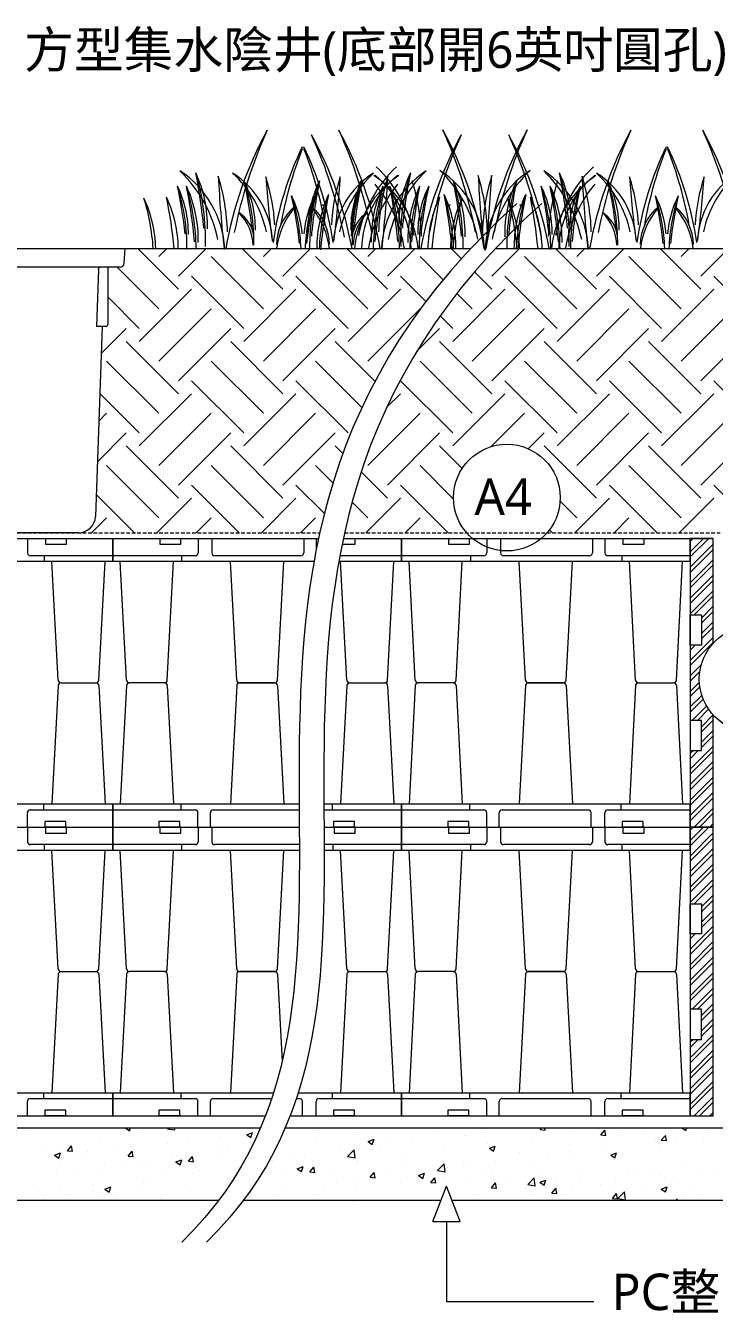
# Model space of a CAD drawing. Header units: millimetres. Extents: x 6388 to 10588, y 8 to 2978.
# Drawn here: x 8989 to 9367, y 514 to 1222 of the extents above; entities that cross this region are included whole.
import ezdxf

# ---------------------------------------------------------------- set-up
doc = ezdxf.new("R2010")
doc.units = ezdxf.units.MM
doc.linetypes.add('JIS_02_2.0', pattern=[3, 2, -1])
doc.styles.add('微軟正黑體-20', font='Microsoft JhengHei.ttf', dxfattribs={"height": 20})

msp = doc.modelspace()

# ---------------------------------------------------------------- linework, layer by layer
at = {"lineweight": 5}
for p, q in [((7208.58, 1099.89), (9233.23, 1099.89)), ((9246.78, 1099.89), (10251.45, 1099.89)), ((8878.73, 941), (9149.81, 941)), ((8990.28, 941), (8990.28, 933.05)), ((9000.15, 941), (9000.15, 937.79)), ((9000.15, 937.79), (9011.67, 937.79)), ((9011.67, 937.79), (9011.67, 941)), ((9037, 928.28), (9037, 941)), ((9037, 941), (9037, 928.28)), ((9037, 941), (9037, 928.28)), ((9062.73, 941), (9062.73, 937.79)), ((9062.73, 937.79), (9074.26, 937.79)), ((9074.26, 937.79), (9074.26, 941)), ((9083.76, 941), (9083.76, 933.05)), ((9091.3, 941), (9091.3, 933.05)), ((9141.71, 941), (9141.71, 933.05)), ((9148.55, 941), (9148.55, 934.86)), ((9162.7, 937.79), (9169.94, 937.79)), ((9163.37, 941), (9195.26, 941)), ((9169.94, 937.79), (9169.94, 941)), ((9195.26, 928.28), (9195.26, 941)), ((9195.26, 941), (9195.26, 928.28)), ((9195.26, 941), (9353.53, 941)), ((9195.26, 941), (9195.26, 928.28)), ((9221, 941), (9221, 937.79)), ((9221, 937.79), (9232.52, 937.79)), ((9232.52, 937.79), (9232.52, 941)), ((9242.03, 941), (9242.03, 933.05)), ((9249.57, 941), (9249.57, 933.05)), ((9299.98, 941), (9299.98, 933.05)), ((9306.82, 941), (9306.82, 933.05)), ((9316.68, 941), (9316.68, 937.79)), ((9316.68, 937.79), (9328.21, 937.79)), ((9328.21, 937.79), (9328.21, 941)), ((9366.16, 941), (9353.53, 941)), ((9353.53, 941), (9353.53, 782.73)), ((9353.53, 928.28), (9353.53, 941)), ((9353.53, 941), (9366.16, 941)), ((9353.53, 928.28), (9353.53, 941)), ((9353.53, 941), (9353.53, 928.28)), ((9366.16, 883.59), (9366.16, 941)), ((9037, 928.28), (8878.73, 928.28)), ((9037, 931.46), (8991.87, 931.46)), ((8999.62, 928.33), (8999.62, 931.45)), ((9007.07, 863.36), (9003.64, 928.28)), ((9029.42, 863.36), (9032.84, 928.28)), ((9082.18, 931.46), (9037, 931.46)), ((9147.31, 928.28), (9037, 928.28)), ((9044.58, 863.36), (9041.15, 928.28)), ((9066.92, 863.36), (9070.35, 928.28)), ((9074.93, 928.28), (9074.93, 931.45)), ((9140.13, 931.46), (9092.88, 931.46)), ((9104.96, 863.36), (9101.53, 928.28)), ((9127.3, 863.36), (9130.73, 928.28)), ((9195.26, 928.28), (9160.87, 928.28)), ((9195.26, 931.46), (9161.46, 931.46)), ((9165.34, 863.36), (9161.91, 928.28)), ((9187.68, 863.36), (9191.11, 928.28)), ((9240.44, 931.46), (9195.26, 931.46)), ((9353.53, 928.28), (9195.26, 928.28)), ((9202.84, 863.36), (9199.41, 928.28)), ((9225.19, 863.36), (9228.62, 928.28)), ((9233.2, 928.28), (9233.2, 931.45)), ((9298.39, 931.46), (9251.15, 931.46)), ((9263.22, 863.36), (9259.79, 928.28)), ((9285.57, 863.36), (9289, 928.28)), ((9353.53, 931.46), (9308.4, 931.46)), ((9316.15, 928.33), (9316.15, 931.45)), ((9323.6, 863.36), (9320.17, 928.28)), ((9345.95, 863.36), (9349.38, 928.28)), ((9353.53, 899.04), (9359.74, 899.04)), ((9353.53, 882.47), (9353.53, 899.04)), ((9359.74, 899.04), (9359.74, 882.47)), ((9359.74, 882.47), (9353.53, 882.47)), ((9007.07, 860.37), (9003.64, 795.45)), ((9008.65, 861.86), (9027.83, 861.86)), ((9008.65, 861.86), (9027.83, 861.86)), ((9029.42, 860.37), (9032.84, 795.45)), ((9044.58, 860.37), (9041.15, 795.45)), ((9065.34, 861.86), (9046.16, 861.86)), ((9065.34, 861.86), (9046.16, 861.86)), ((9066.92, 860.37), (9070.35, 795.45)), ((9104.96, 860.37), (9101.53, 795.45)), ((9106.54, 861.86), (9125.72, 861.86)), ((9125.72, 861.86), (9106.54, 861.86)), ((9127.3, 860.37), (9130.73, 795.45)), ((9165.34, 860.37), (9161.91, 795.45)), ((9166.92, 861.86), (9186.1, 861.86)), ((9166.92, 861.86), (9186.1, 861.86)), ((9187.68, 860.37), (9191.11, 795.45)), ((9202.84, 860.37), (9199.41, 795.45)), ((9223.61, 861.86), (9204.42, 861.86)), ((9223.61, 861.86), (9204.42, 861.86)), ((9225.19, 860.37), (9228.62, 795.45)), ((9263.22, 860.37), (9259.79, 795.45)), ((9264.8, 861.86), (9283.99, 861.86)), ((9283.99, 861.86), (9264.8, 861.86)), ((9285.57, 860.37), (9289, 795.45)), ((9323.6, 860.37), (9320.17, 795.45)), ((9325.18, 861.86), (9344.37, 861.86)), ((9325.18, 861.86), (9344.37, 861.86)), ((9345.95, 860.37), (9349.38, 795.45)), ((9366.16, 782.73), (9366.16, 844.23)), ((9359.74, 841.25), (9353.53, 841.25)), ((9353.53, 841.25), (9353.53, 824.68)), ((9359.74, 824.68), (9359.74, 841.25)), ((9353.53, 824.68), (9359.74, 824.68)), ((8878.73, 795.45), (9037, 795.45)), ((8999.06, 795.45), (8999.06, 792.28)), ((9037, 782.73), (9037, 795.45)), ((9037, 795.45), (9037, 782.73)), ((9037, 795.45), (9139.21, 795.45)), ((9037, 795.45), (9037, 782.73)), ((9074.37, 795.4), (9074.37, 792.28)), ((9152.77, 795.45), (9195.26, 795.45)), ((9157.33, 795.45), (9157.33, 792.28)), ((9195.26, 782.73), (9195.26, 795.45)), ((9195.26, 795.45), (9195.26, 782.73)), ((9195.26, 795.45), (9353.53, 795.45)), ((9195.26, 795.45), (9195.26, 782.73)), ((9232.64, 795.4), (9232.64, 792.28)), ((9315.59, 795.45), (9315.59, 792.28)), ((9353.53, 782.73), (9353.53, 795.45)), ((9353.53, 782.73), (9353.53, 795.45)), ((9353.53, 795.45), (9353.53, 782.73)), ((8990.23, 782.73), (8990.23, 790.68)), ((8991.82, 792.27), (9037, 792.27)), ((9037, 792.27), (9082.13, 792.27)), ((9083.71, 782.73), (9083.71, 790.68)), ((9090.55, 782.73), (9090.55, 790.68)), ((9092.13, 792.27), (9139.38, 792.27)), ((9152.78, 792.27), (9195.26, 792.27)), ((9195.26, 792.27), (9240.39, 792.27)), ((9241.98, 782.73), (9241.98, 790.68)), ((9248.82, 782.73), (9248.82, 790.68)), ((9250.4, 792.27), (9297.64, 792.27)), ((9299.22, 782.73), (9299.22, 790.68)), ((9306.77, 782.73), (9306.77, 790.68)), ((9308.35, 792.27), (9353.53, 792.27)), ((8878.73, 782.73), (9037, 782.73)), ((8878.73, 782.73), (9037, 782.73)), ((8990.28, 782.73), (8990.28, 774.78)), ((9011.26, 785.94), (8999.74, 785.94)), ((8999.74, 785.94), (8999.74, 782.73)), ((8999.74, 782.73), (9011.26, 782.73)), ((9011.67, 782.73), (9000.15, 782.73)), ((9000.15, 782.73), (9000.15, 779.52)), ((9000.15, 779.52), (9011.67, 779.52)), ((9011.26, 782.73), (9011.26, 785.94)), ((9011.67, 779.52), (9011.67, 782.73)), ((9037, 770.02), (9037, 782.73)), ((9037, 782.73), (9037, 770.02)), ((9037, 782.73), (9139.27, 782.73)), ((9037, 782.73), (9139.27, 782.73)), ((9037, 782.73), (9037, 770.02)), ((9073.84, 785.94), (9062.32, 785.94)), ((9062.32, 785.94), (9062.32, 782.73)), ((9062.32, 782.73), (9073.84, 782.73)), ((9074.26, 782.73), (9062.73, 782.73)), ((9062.73, 782.73), (9062.73, 779.52)), ((9062.73, 779.52), (9074.26, 779.52)), ((9073.84, 782.73), (9073.84, 785.94)), ((9074.26, 779.52), (9074.26, 782.73)), ((9083.76, 782.73), (9083.76, 774.78)), ((9091.3, 782.73), (9091.3, 774.78)), ((9152.82, 782.73), (9195.26, 782.73)), ((9152.82, 782.73), (9195.26, 782.73)), ((9169.53, 785.94), (9158, 785.94)), ((9158, 785.94), (9158, 782.73)), ((9158, 782.73), (9169.53, 782.73)), ((9169.94, 782.73), (9158.42, 782.73)), ((9158.42, 782.73), (9158.42, 779.52)), ((9158.42, 779.52), (9169.94, 779.52)), ((9169.53, 782.73), (9169.53, 785.94)), ((9169.94, 779.52), (9169.94, 782.73)), ((9195.26, 770.02), (9195.26, 782.73)), ((9195.26, 782.73), (9195.26, 770.02)), ((9195.26, 782.73), (9353.53, 782.73)), ((9195.26, 782.73), (9353.53, 782.73)), ((9195.26, 782.73), (9195.26, 770.02)), ((9232.11, 785.94), (9220.59, 785.94)), ((9220.59, 785.94), (9220.59, 782.73)), ((9220.59, 782.73), (9232.11, 782.73)), ((9232.52, 782.73), (9221, 782.73)), ((9221, 782.73), (9221, 779.52)), ((9221, 779.52), (9232.52, 779.52)), ((9232.11, 782.73), (9232.11, 785.94)), ((9232.52, 779.52), (9232.52, 782.73)), ((9242.03, 782.73), (9242.03, 774.78)), ((9249.57, 782.73), (9249.57, 774.78)), ((9299.98, 782.73), (9299.98, 774.78)), ((9306.82, 782.73), (9306.82, 774.78)), ((9327.8, 785.94), (9316.27, 785.94)), ((9316.27, 785.94), (9316.27, 782.73)), ((9316.27, 782.73), (9327.8, 782.73)), ((9328.21, 782.73), (9316.68, 782.73)), ((9316.68, 782.73), (9316.68, 779.52)), ((9316.68, 779.52), (9328.21, 779.52)), ((9327.8, 782.73), (9327.8, 785.94)), ((9328.21, 779.52), (9328.21, 782.73)), ((9353.53, 782.73), (9366.16, 782.73)), ((9353.53, 770.02), (9353.53, 782.73)), ((9353.53, 782.73), (9353.53, 770.02)), ((9366.16, 782.73), (9353.53, 782.73)), ((9353.53, 782.73), (9353.53, 624.46)), ((9353.53, 770.02), (9353.53, 782.73)), ((9353.53, 782.73), (9366.16, 782.73)), ((9366.16, 624.46), (9366.16, 782.73)), ((9037, 773.2), (8991.87, 773.2)), ((8999.62, 770.06), (8999.62, 773.18)), ((9082.18, 773.2), (9037, 773.2)), ((9074.93, 770.02), (9074.93, 773.18)), ((9139.3, 773.2), (9092.88, 773.2)), ((9195.26, 773.2), (9152.85, 773.2)), ((9157.89, 770.06), (9157.89, 773.18)), ((9240.44, 773.2), (9195.26, 773.2)), ((9233.2, 770.02), (9233.2, 773.18)), ((9298.39, 773.2), (9251.15, 773.2)), ((9353.53, 773.2), (9308.4, 773.2)), ((9316.15, 770.06), (9316.15, 773.18)), ((9037, 770.02), (8878.73, 770.02)), ((9007.07, 705.1), (9003.64, 770.02)), ((9029.42, 705.1), (9032.84, 770.02)), ((9139.3, 770.02), (9037, 770.02)), ((9044.58, 705.1), (9041.15, 770.02)), ((9066.92, 705.1), (9070.35, 770.02)), ((9104.96, 705.1), (9101.53, 770.02)), ((9127.3, 705.1), (9130.73, 770.02)), ((9195.26, 770.02), (9152.86, 770.02)), ((9165.34, 705.1), (9161.91, 770.02)), ((9187.68, 705.1), (9191.11, 770.02)), ((9353.53, 770.02), (9195.26, 770.02)), ((9202.84, 705.1), (9199.41, 770.02)), ((9225.19, 705.1), (9228.62, 770.02)), ((9263.22, 705.1), (9259.79, 770.02)), ((9285.57, 705.1), (9289, 770.02)), ((9323.6, 705.1), (9320.17, 770.02)), ((9345.95, 705.1), (9349.38, 770.02)), ((9353.53, 740.78), (9359.74, 740.78)), ((9353.53, 724.21), (9353.53, 740.78)), ((9359.74, 740.78), (9359.74, 724.21)), ((9359.74, 724.21), (9353.53, 724.21)), ((9007.07, 702.1), (9003.64, 637.18)), ((9008.65, 703.6), (9027.83, 703.6)), ((9008.65, 703.6), (9027.83, 703.6)), ((9029.42, 702.1), (9032.84, 637.18)), ((9044.58, 702.1), (9041.15, 637.18)), ((9065.34, 703.6), (9046.16, 703.6)), ((9065.34, 703.6), (9046.16, 703.6)), ((9066.92, 702.1), (9070.35, 637.18)), ((9104.96, 702.1), (9101.53, 637.18)), ((9106.54, 703.6), (9125.72, 703.6)), ((9125.72, 703.6), (9106.54, 703.6)), ((9127.3, 702.1), (9129.83, 654.34)), ((9165.34, 702.1), (9161.91, 637.18)), ((9166.92, 703.6), (9186.1, 703.6)), ((9166.92, 703.6), (9186.1, 703.6)), ((9187.68, 702.1), (9191.11, 637.18)), ((9202.84, 702.1), (9199.41, 637.18)), ((9223.61, 703.6), (9204.42, 703.6)), ((9223.61, 703.6), (9204.42, 703.6)), ((9225.19, 702.1), (9228.62, 637.18)), ((9263.22, 702.1), (9259.79, 637.18)), ((9264.8, 703.6), (9283.99, 703.6)), ((9283.99, 703.6), (9264.8, 703.6)), ((9285.57, 702.1), (9289, 637.18)), ((9323.6, 702.1), (9320.17, 637.18)), ((9325.18, 703.6), (9344.37, 703.6)), ((9325.18, 703.6), (9344.37, 703.6)), ((9345.95, 702.1), (9349.38, 637.18)), ((9359.74, 682.99), (9353.53, 682.99)), ((9353.53, 682.99), (9353.53, 666.42)), ((9359.74, 666.42), (9359.74, 682.99)), ((9353.53, 666.42), (9359.74, 666.42)), ((8900.75, 637.18), (9037, 637.18)), ((8990.23, 624.46), (8990.23, 632.42)), ((8991.82, 634), (9037, 634)), ((8999.06, 637.18), (8999.06, 634.01)), ((9037, 624.46), (9037, 637.18)), ((9037, 637.18), (9037, 624.46)), ((9037, 637.18), (9125.12, 637.18)), ((9037, 637.18), (9037, 624.46)), ((9037, 634), (9082.13, 634)), ((9074.37, 637.13), (9074.37, 634.01)), ((9083.71, 624.46), (9083.71, 632.42)), ((9090.55, 624.46), (9090.55, 632.42)), ((9092.13, 634), (9124.09, 634)), ((9137.64, 634), (9139.38, 634)), ((9138.67, 637.18), (9195.26, 637.18)), ((9140.96, 624.46), (9140.96, 632.42)), ((9148.5, 624.46), (9148.5, 632.42)), ((9150.08, 634), (9195.26, 634)), ((9157.33, 637.18), (9157.33, 634.01)), ((9195.26, 624.46), (9195.26, 637.18)), ((9195.26, 637.18), (9195.26, 624.46)), ((9195.26, 637.18), (9353.53, 637.18)), ((9195.26, 637.18), (9195.26, 624.46)), ((9195.26, 634), (9240.39, 634)), ((9232.64, 637.13), (9232.64, 634.01)), ((9241.98, 624.46), (9241.98, 632.42)), ((9248.82, 624.46), (9248.82, 632.42)), ((9250.4, 634), (9297.64, 634)), ((9299.22, 624.46), (9299.22, 632.42)), ((9306.77, 624.46), (9306.77, 632.42)), ((9308.35, 634), (9353.53, 634)), ((9315.59, 637.18), (9315.59, 634.01)), ((9353.53, 624.46), (9353.53, 637.18)), ((9353.53, 637.18), (9353.53, 624.46)), ((9353.53, 624.46), (9353.53, 637.18)), ((8961.15, 624.46), (9037, 624.46)), ((9011.26, 627.68), (8999.74, 627.68)), ((8999.74, 627.68), (8999.74, 624.46)), ((8999.74, 624.46), (9011.26, 624.46)), ((9011.67, 624.46), (9000.15, 624.46)), ((9011.26, 624.46), (9011.26, 627.68)), ((9037, 624.46), (9120.66, 624.46)), ((9073.84, 627.68), (9062.32, 627.68)), ((9062.32, 627.68), (9062.32, 624.46)), ((9062.32, 624.46), (9073.84, 624.46)), ((9074.26, 624.46), (9062.73, 624.46)), ((9073.84, 624.46), (9073.84, 627.68)), ((9134.22, 624.46), (9195.26, 624.46)), ((9169.53, 627.68), (9158, 627.68)), ((9158, 627.68), (9158, 624.46)), ((9158, 624.46), (9169.53, 624.46)), ((9169.94, 624.46), (9158.42, 624.46)), ((9169.53, 624.46), (9169.53, 627.68)), ((9195.26, 624.46), (9353.53, 624.46)), ((9232.11, 627.68), (9220.59, 627.68)), ((9220.59, 627.68), (9220.59, 624.46)), ((9220.59, 624.46), (9232.11, 624.46)), ((9232.52, 624.46), (9221, 624.46)), ((9232.11, 624.46), (9232.11, 627.68)), ((9327.8, 627.68), (9316.27, 627.68)), ((9316.27, 627.68), (9316.27, 624.46)), ((9316.27, 624.46), (9327.8, 624.46)), ((9328.21, 624.46), (9316.68, 624.46)), ((9327.8, 624.46), (9327.8, 627.68)), ((9353.53, 624.46), (9366.16, 624.46)), ((8963.67, 617.92), (9118.01, 617.92)), ((8963.67, 617.92), (9118.01, 617.92)), ((9131.56, 617.92), (9541.51, 617.92)), ((9131.56, 617.92), (9371.97, 617.92)), ((9212.54, 566.55), (9219.99, 585.93)), ((9227.44, 566.55), (9219.99, 585.93)), ((9094.95, 578.05), (8058.66, 578.05)), ((9216.96, 578.05), (9108.5, 578.05)), ((9541.51, 578.05), (9223.01, 578.05)), ((9212.54, 566.55), (9227.44, 566.55)), ((9219.99, 566.55), (9219.99, 522.76)), ((9219.99, 522.76), (9300.77, 522.76))]:
    msp.add_line(p, q, dxfattribs=at)
at = {"color": 7, "linetype": 'Continuous', "lineweight": 5}
for p, q in [((8880.97, 1099.89), (9043.74, 1099.89)), ((9043.32, 1091.87), (9043.74, 1099.89)), ((9041, 1089.66), (8883.71, 1089.66)), ((9029.12, 1088.34), (9028.03, 1057.11)), ((9034.32, 1089.66), (9034.32, 1058.5)), ((9031.18, 1057.11), (9027.54, 953.07)), ((9033.33, 1057.11), (9028.03, 1057.11)), ((9018.25, 944.1), (8906.46, 944.1))]:
    msp.add_line(p, q, dxfattribs=at)
at = {"linetype": 'Continuous', "lineweight": 5}
for p, q in [((9073.03, 1077.57), (9050.7, 1099.89)), ((9062.29, 1095.46), (9066.72, 1099.89)), ((9073.03, 1084.73), (9088.19, 1099.89)), ((9130.29, 1077.57), (9107.97, 1099.89)), ((9119.56, 1095.46), (9123.98, 1099.89)), ((9130.29, 1084.73), (9145.46, 1099.89)), ((9187.56, 1077.57), (9165.23, 1099.89)), ((9176.82, 1095.46), (9181.25, 1099.89)), ((9187.56, 1084.73), (9202.72, 1099.89)), ((9228.09, 1094.3), (9222.5, 1099.89)), ((9244.82, 1084.73), (9259.99, 1099.89)), ((9302.09, 1077.57), (9279.76, 1099.89)), ((9291.35, 1095.46), (9295.78, 1099.89)), ((9302.09, 1084.73), (9317.25, 1099.89)), ((9359.35, 1077.57), (9337.03, 1099.89)), ((9348.61, 1095.46), (9353.04, 1099.89)), ((9359.35, 1084.73), (9374.52, 1099.89)), ((9119.56, 1066.83), (9090.92, 1095.46)), ((9176.82, 1066.83), (9148.19, 1095.46)), ((9218.14, 1082.78), (9205.45, 1095.46)), ((9291.35, 1066.83), (9262.72, 1095.46)), ((9348.61, 1066.83), (9319.98, 1095.46)), ((9062.29, 1066.83), (9039.46, 1089.66)), ((9108.82, 1056.1), (9080.19, 1084.73)), ((9166.08, 1056.1), (9137.45, 1084.73)), ((9208.65, 1070.8), (9194.72, 1084.73)), ((9244.82, 1077.57), (9235.31, 1087.08)), ((9280.61, 1056.1), (9251.98, 1084.73)), ((9337.88, 1056.1), (9309.24, 1084.73)), ((9395.14, 1056.1), (9366.51, 1084.73)), ((9051.55, 1048.94), (9080.19, 1077.57)), ((9108.82, 1048.94), (9137.45, 1077.57)), ((9166.08, 1048.94), (9194.72, 1077.57)), ((9223.35, 1048.94), (9251.98, 1077.57)), ((9280.61, 1048.94), (9309.24, 1077.57)), ((9337.88, 1048.94), (9366.51, 1077.57)), ((9051.55, 1056.1), (9034.32, 1073.33)), ((9234.08, 1066.83), (9225.65, 1075.27)), ((9062.29, 1038.2), (9090.92, 1066.83)), ((9119.56, 1038.2), (9148.19, 1066.83)), ((9176.82, 1038.2), (9205.45, 1066.83)), ((9223.35, 1056.1), (9216.47, 1062.98)), ((9234.08, 1038.2), (9262.72, 1066.83)), ((9291.35, 1038.2), (9319.98, 1066.83)), ((9348.61, 1038.2), (9377.25, 1066.83)), ((9030.66, 1042.36), (9044.4, 1056.1)), ((9073.03, 1027.46), (9101.66, 1056.1)), ((9130.29, 1027.46), (9158.92, 1056.1)), ((9203.65, 1043.55), (9216.19, 1056.1)), ((9244.82, 1027.46), (9273.45, 1056.1)), ((9302.09, 1027.46), (9330.72, 1056.1)), ((9359.35, 1027.46), (9387.98, 1056.1)), ((9073.03, 1020.3), (9044.4, 1048.94)), ((9130.29, 1020.3), (9101.66, 1048.94)), ((9180.74, 1027.12), (9158.92, 1048.94)), ((9244.82, 1020.3), (9216.19, 1048.94)), ((9302.09, 1020.3), (9273.45, 1048.94)), ((9359.35, 1020.3), (9330.72, 1048.94)), ((9062.29, 1009.57), (9033.66, 1038.2)), ((9119.56, 1009.57), (9090.92, 1038.2)), ((9173.6, 1012.79), (9148.19, 1038.2)), ((9234.08, 1009.57), (9205.45, 1038.2)), ((9291.35, 1009.57), (9262.72, 1038.2)), ((9348.61, 1009.57), (9319.98, 1038.2)), ((9108.82, 998.83), (9080.19, 1027.46)), ((9166.08, 998.83), (9137.45, 1027.46)), ((9223.35, 998.83), (9194.72, 1027.46)), ((9280.61, 998.83), (9251.98, 1027.46)), ((9337.88, 998.83), (9309.24, 1027.46)), ((9395.14, 998.83), (9366.51, 1027.46)), ((9051.55, 998.83), (9029.9, 1020.49)), ((9051.55, 991.67), (9080.19, 1020.3)), ((9108.82, 991.67), (9137.45, 1020.3)), ((9187.12, 1012.71), (9194.72, 1020.3)), ((9223.35, 991.67), (9251.98, 1020.3)), ((9280.61, 991.67), (9309.24, 1020.3)), ((9337.88, 991.67), (9366.51, 1020.3)), ((9029.37, 1005.28), (9033.66, 1009.57)), ((9062.29, 980.94), (9090.92, 1009.57)), ((9119.56, 980.94), (9148.19, 1009.57)), ((9176.82, 980.94), (9205.45, 1009.57)), ((9244.49, 991.34), (9262.72, 1009.57)), ((9291.35, 980.94), (9319.98, 1009.57)), ((9348.61, 980.94), (9377.25, 1009.57)), ((9028.59, 983.03), (9044.4, 998.83)), ((9073.03, 970.2), (9101.66, 998.83)), ((9130.29, 970.2), (9158.92, 998.83)), ((9187.56, 970.2), (9216.19, 998.83)), ((9264.79, 990.16), (9273.45, 998.83)), ((9302.09, 970.2), (9330.72, 998.83)), ((9359.35, 970.2), (9387.98, 998.83)), ((9073.03, 963.04), (9044.4, 991.67)), ((9130.29, 963.04), (9101.66, 991.67)), ((9163.11, 987.49), (9158.92, 991.67)), ((9228.53, 979.33), (9216.19, 991.67)), ((9302.09, 963.04), (9273.45, 991.67)), ((9359.35, 963.04), (9330.72, 991.67)), ((9062.29, 952.3), (9033.66, 980.94)), ((9119.56, 952.3), (9090.92, 980.94)), ((9157.7, 971.42), (9148.19, 980.94)), ((9223.8, 962.58), (9205.45, 980.94)), ((9348.61, 952.3), (9319.98, 980.94)), ((9187.56, 963.04), (9173.17, 977.43)), ((9049.02, 944.1), (9027.97, 965.15)), ((9106.29, 944.1), (9080.19, 970.2)), ((9153, 954.65), (9137.45, 970.2)), ((9220.82, 944.1), (9194.72, 970.2)), ((9335.35, 944.1), (9309.24, 970.2)), ((9395.14, 941.57), (9366.51, 970.2)), ((9061.24, 944.1), (9080.19, 963.04)), ((9118.51, 944.1), (9137.45, 963.04)), ((9176.82, 952.3), (9168.21, 960.92)), ((9175.77, 944.1), (9194.72, 963.04)), ((9291.35, 952.3), (9282.23, 961.42)), ((9290.3, 944.1), (9309.24, 963.04)), ((9347.57, 944.1), (9366.51, 963.04)), ((9025.45, 944.1), (9033.66, 952.3)), ((9082.72, 944.1), (9090.92, 952.3)), ((9139.98, 944.1), (9148.19, 952.3)), ((9197.25, 944.1), (9205.45, 952.3)), ((9311.77, 944.1), (9319.98, 952.3)), ((9278.08, 944.1), (9276.41, 945.77)), ((9363.66, 941), (9353.53, 930.86)), ((9355.16, 941), (9353.53, 939.37)), ((9360.83, 941), (9353.53, 933.7)), ((9366.16, 937.82), (9353.53, 925.19)), ((9366.16, 934.98), (9353.53, 922.36)), ((9366.16, 929.31), (9353.53, 916.68)), ((9366.16, 926.47), (9353.53, 913.85)), ((9366.16, 920.8), (9353.53, 908.18)), ((9366.16, 917.97), (9353.53, 905.34)), ((9366.16, 912.3), (9353.53, 899.67)), ((9366.16, 909.46), (9355.74, 899.04)), ((9366.16, 903.79), (9359.74, 897.37)), ((9366.16, 900.95), (9359.74, 894.53)), ((9366.16, 895.28), (9359.74, 888.86)), ((9366.16, 892.44), (9359.74, 886.02)), ((9366.16, 886.77), (9353.53, 874.15)), ((9366.16, 883.94), (9353.53, 871.31)), ((9356.19, 882.47), (9353.53, 879.82)), ((9359.58, 871.69), (9353.53, 865.64)), ((9358.82, 868.1), (9353.53, 862.8)), ((9358.57, 862.17), (9353.53, 857.13)), ((9358.83, 859.6), (9353.53, 854.29)), ((9359.9, 854.99), (9353.53, 848.62)), ((9360.65, 852.91), (9353.53, 845.79)), ((9362.52, 849.11), (9354.67, 841.25)), ((9363.62, 847.37), (9357.5, 841.25)), ((9366.16, 844.23), (9359.74, 837.81)), ((9366.16, 841.4), (9359.74, 834.98)), ((9366.16, 835.73), (9359.74, 829.31)), ((9366.16, 832.89), (9359.74, 826.47)), ((9366.16, 827.22), (9353.53, 814.59)), ((9357.95, 824.68), (9353.53, 820.26)), ((9355.11, 824.68), (9353.53, 823.1)), ((9366.16, 824.38), (9353.53, 811.76)), ((9366.16, 818.71), (9353.53, 806.08)), ((9366.16, 815.88), (9353.53, 803.25)), ((9366.16, 810.2), (9353.53, 797.58)), ((9366.16, 807.37), (9353.53, 794.74)), ((9366.16, 801.7), (9353.53, 789.07)), ((9366.16, 798.86), (9353.53, 786.23)), ((9366.16, 793.19), (9355.7, 782.73)), ((9366.16, 790.35), (9358.54, 782.73)), ((9363.66, 782.73), (9353.53, 772.6)), ((9355.16, 782.73), (9353.53, 781.1)), ((9360.83, 782.73), (9353.53, 775.43)), ((9366.16, 779.55), (9353.53, 766.92)), ((9366.16, 784.68), (9364.21, 782.73)), ((9366.16, 776.72), (9353.53, 764.09)), ((9366.16, 771.04), (9353.53, 758.42)), ((9366.16, 768.21), (9353.53, 755.58)), ((9366.16, 762.54), (9353.53, 749.91)), ((9366.16, 759.7), (9353.53, 747.07)), ((9366.16, 754.03), (9353.53, 741.4)), ((9366.16, 751.19), (9355.74, 740.78)), ((9366.16, 745.52), (9359.74, 739.1)), ((9366.16, 742.69), (9359.74, 736.27)), ((9366.16, 737.01), (9359.74, 730.59)), ((9366.16, 734.18), (9359.74, 727.76)), ((9366.16, 728.51), (9353.53, 715.88)), ((9366.16, 725.67), (9353.53, 713.04)), ((9356.19, 724.21), (9353.53, 721.55)), ((9366.16, 720), (9353.53, 707.37)), ((9366.16, 717.16), (9353.53, 704.54)), ((9366.16, 711.49), (9353.53, 698.86)), ((9366.16, 708.65), (9353.53, 696.03)), ((9366.16, 702.98), (9353.53, 690.36)), ((9366.16, 700.15), (9353.53, 687.52)), ((9366.16, 694.48), (9354.67, 682.99)), ((9366.16, 691.64), (9357.5, 682.99)), ((9366.16, 685.97), (9359.74, 679.55)), ((9366.16, 683.13), (9359.74, 676.71)), ((9366.16, 677.46), (9359.74, 671.04)), ((9366.16, 674.62), (9359.74, 668.2)), ((9366.16, 668.95), (9353.53, 656.33)), ((9357.95, 666.42), (9353.53, 662)), ((9355.11, 666.42), (9353.53, 664.83)), ((9366.16, 666.12), (9353.53, 653.49)), ((9366.16, 660.44), (9353.53, 647.82)), ((9366.16, 657.61), (9353.53, 644.98)), ((9366.16, 651.94), (9353.53, 639.31)), ((9366.16, 649.1), (9353.53, 636.47)), ((9366.16, 643.43), (9353.53, 630.8)), ((9366.16, 640.59), (9353.53, 627.97)), ((9366.16, 634.92), (9355.7, 624.46)), ((9366.16, 632.09), (9358.54, 624.46)), ((9366.16, 626.41), (9364.21, 624.46)), ((8990.49, 616.56), (8990.49, 616.56)), ((9043.95, 617.87), (9044.09, 617.92)), ((9043.95, 617.87), (9046.26, 616.31)), ((9046.26, 616.31), (9046.79, 617.92)), ((9066.93, 617.49), (9067.35, 617.92)), ((9066.93, 617.49), (9071.05, 616.85)), ((9071.05, 616.85), (9070.92, 617.92)), ((9077.77, 617.86), (9077.77, 617.86)), ((9150.5, 616.75), (9150.5, 616.75)), ((9259.05, 617.77), (9259.05, 617.77)), ((9271.31, 616.98), (9272.1, 617.92)), ((9271.31, 616.98), (9274.08, 616.74)), ((9274.07, 616.74), (9273.85, 617.92)), ((9303.73, 616.94), (9303.73, 616.94)), ((9304.51, 614.08), (9306.74, 616.74)), ((9307.26, 613.84), (9306.73, 616.74)), ((9348.93, 617.92), (9351.16, 616.42)), ((9351.16, 616.42), (9351.67, 617.92)), ((8991.71, 615.87), (8991.71, 615.87)), ((9029.97, 611.13), (9029.97, 611.13)), ((9054.01, 614.6), (9054.01, 614.6)), ((9067.1, 609.15), (9067.1, 609.15)), ((9078.68, 610.68), (9078.68, 610.68)), ((9096.21, 612.98), (9096.21, 612.98)), ((9110.46, 614.16), (9113.7, 615.41)), ((9110.46, 614.16), (9112.76, 612.61)), ((9112.76, 612.61), (9113.7, 615.41)), ((9148.38, 612.14), (9148.38, 612.14)), ((9171.75, 615.11), (9171.75, 615.11)), ((9176.97, 610.46), (9180.21, 611.7)), ((9176.97, 610.45), (9179.27, 608.9)), ((9179.27, 608.9), (9180.21, 611.7)), ((9188.58, 611.22), (9188.58, 611.22)), ((9200.71, 610.09), (9200.71, 610.09)), ((9215.57, 615.85), (9215.57, 615.85)), ((9229.93, 613.94), (9229.93, 613.94)), ((9241.52, 615.46), (9241.52, 615.46)), ((9242.36, 609.39), (9242.36, 609.39)), ((9266.4, 612.86), (9266.4, 612.86)), ((9290.16, 616.12), (9290.16, 616.12)), ((9304.51, 614.08), (9307.27, 613.84)), ((9314.21, 613.55), (9314.21, 613.55)), ((9328.43, 615.89), (9328.43, 615.89)), ((9334.43, 611.05), (9334.43, 611.05)), ((9337.7, 611.18), (9339.93, 613.83)), ((9337.7, 611.18), (9340.47, 610.93)), ((9340.46, 610.93), (9339.92, 613.83)), ((9346.02, 612.57), (9346.02, 612.57)), ((9353.14, 614.85), (9353.14, 614.85)), ((9360.76, 610.4), (9360.76, 610.4)), ((9363.55, 614.88), (9363.55, 614.88)), ((8998.27, 605.82), (8998.27, 605.82)), ((9005.07, 602.94), (9008.31, 604.19)), ((9005.07, 602.94), (9007.37, 601.39)), ((9006.6, 608.17), (9006.6, 608.17)), ((9007.37, 601.39), (9008.31, 604.19)), ((9012.19, 605.41), (9014.43, 608.06)), ((9012.19, 605.41), (9014.96, 605.16)), ((9014.95, 605.16), (9014.42, 608.06)), ((9020.34, 603), (9020.34, 603)), ((9022.98, 604.77), (9022.98, 604.77)), ((9037.87, 605.3), (9037.87, 605.3)), ((9045.39, 602.5), (9047.62, 605.16)), ((9045.39, 602.5), (9048.15, 602.26)), ((9048.14, 602.26), (9047.61, 605.16)), ((9047.68, 603.73), (9047.68, 603.73)), ((9069.54, 602.85), (9069.54, 602.85)), ((9072.38, 602.68), (9072.38, 602.68)), ((9077.21, 602.45), (9077.21, 602.45)), ((9078.58, 599.6), (9080.81, 602.26)), ((9081.34, 599.35), (9080.8, 602.25)), ((9096.53, 607.48), (9096.53, 607.48)), ((9100.58, 605.41), (9100.58, 605.41)), ((9142.37, 602.41), (9142.37, 602.41)), ((9161.59, 606.59), (9161.59, 606.59)), ((9165.71, 602.17), (9169.31, 605.93)), ((9165.71, 602.17), (9169.82, 601.54)), ((9169.82, 601.53), (9169.31, 605.93)), ((9171.6, 606.26), (9171.6, 606.26)), ((9183.18, 607.78), (9183.18, 607.78)), ((9195.22, 603.17), (9195.22, 603.17)), ((9218.99, 606.43), (9218.99, 606.43)), ((9243.47, 606.75), (9246.71, 607.99)), ((9243.47, 606.75), (9245.77, 605.2)), ((9245.77, 605.2), (9246.71, 607.99)), ((9260.23, 604.29), (9260.23, 604.29)), ((9276.1, 603.37), (9276.1, 603.37)), ((9287.22, 608.92), (9287.22, 608.92)), ((9287.68, 604.89), (9287.68, 604.89)), ((9305.21, 607.2), (9305.21, 607.2)), ((9309.98, 603.04), (9313.22, 604.29)), ((9309.98, 603.04), (9312.28, 601.49)), ((9312.28, 601.49), (9313.22, 604.29)), ((9312.97, 603.68), (9312.97, 603.68)), ((9337, 607.15), (9337, 607.15)), ((9008.03, 599.6), (9008.03, 599.6)), ((9008.76, 601.47), (9008.76, 601.47)), ((9029.41, 595.72), (9029.41, 595.72)), ((9032.74, 598.56), (9032.74, 598.56)), ((9042.55, 598.22), (9042.55, 598.22)), ((9053.45, 599.19), (9053.45, 599.19)), ((9057.44, 597.51), (9057.44, 597.51)), ((9071.58, 599.24), (9074.82, 600.48)), ((9071.58, 599.24), (9073.88, 597.68)), ((9073.88, 597.68), (9074.82, 600.48)), ((9078.58, 599.6), (9081.35, 599.36)), ((9082.14, 596.47), (9082.14, 596.47)), ((9097.09, 601.64), (9097.09, 601.64)), ((9107.62, 597.32), (9107.62, 597.32)), ((9124.84, 600.1), (9124.84, 600.1)), ((9134.61, 601.95), (9134.61, 601.95)), ((9138.08, 595.53), (9141.32, 596.77)), ((9138.08, 595.53), (9140.38, 593.98)), ((9140.38, 593.98), (9141.32, 596.77)), ((9144.97, 593.79), (9147.2, 596.45)), ((9146.5, 599.55), (9146.5, 599.55)), ((9147.72, 593.55), (9147.19, 596.45)), ((9147.81, 596.74), (9147.81, 596.74)), ((9171.19, 599.7), (9171.19, 599.7)), ((9171.2, 598.51), (9171.2, 598.51)), ((9195.9, 597.47), (9195.9, 597.47)), ((9206.25, 595.02), (9206.25, 595.02)), ((9215.1, 594.51), (9218.7, 598.27)), ((9217.76, 595.69), (9217.76, 595.69)), ((9219.21, 593.87), (9218.7, 598.27)), ((9220.61, 596.42), (9220.61, 596.42)), ((9229.34, 597.21), (9229.34, 597.21)), ((9233.24, 599.66), (9233.24, 599.66)), ((9245.31, 595.38), (9245.31, 595.38)), ((9246.87, 599.52), (9246.87, 599.52)), ((9265.83, 597.46), (9265.83, 597.46)), ((9289.59, 600.71), (9289.59, 600.71)), ((9351.37, 596.63), (9351.37, 596.63)), ((9360.2, 595), (9360.2, 595)), ((9366.27, 595.21), (9366.27, 595.21)), ((9006.04, 592.76), (9006.04, 592.76)), ((9015.56, 593.58), (9015.56, 593.58)), ((9053.64, 588.06), (9053.64, 588.06)), ((9054.92, 590.9), (9054.92, 590.9)), ((9066.51, 592.42), (9066.51, 592.42)), ((9080.63, 592.69), (9080.63, 592.69)), ((9084.03, 594.73), (9084.03, 594.73)), ((9100.02, 590.01), (9100.02, 590.01)), ((9124.05, 593.48), (9124.05, 593.48)), ((9131.55, 594.38), (9131.55, 594.38)), ((9144.97, 593.79), (9147.73, 593.55)), ((9156.25, 593.34), (9156.25, 593.34)), ((9159.42, 588.01), (9159.42, 588.01)), ((9171.01, 589.53), (9171.01, 589.53)), ((9178.16, 590.89), (9180.39, 593.54)), ((9178.16, 590.89), (9180.92, 590.64)), ((9179.27, 590.39), (9179.27, 590.39)), ((9180.91, 590.64), (9180.38, 593.54)), ((9180.96, 592.29), (9180.96, 592.29)), ((9188.53, 591.84), (9188.53, 591.84)), ((9204.59, 591.82), (9207.83, 593.07)), ((9204.59, 591.82), (9206.89, 590.27)), ((9205.66, 591.25), (9205.66, 591.25)), ((9206.89, 590.27), (9207.83, 593.07)), ((9211.35, 587.98), (9213.58, 590.64)), ((9211.35, 587.98), (9214.12, 587.74)), ((9214.11, 587.74), (9213.57, 590.64)), ((9215.1, 594.51), (9219.21, 593.88)), ((9218.42, 591.02), (9218.42, 591.02)), ((9230.36, 590.21), (9230.36, 590.21)), ((9241.8, 593.99), (9241.8, 593.99)), ((9255.07, 589.16), (9255.07, 589.16)), ((9264.49, 586.85), (9268.09, 590.61)), ((9268.6, 586.21), (9268.09, 590.61)), ((9270.01, 594.33), (9270.01, 594.33)), ((9271.09, 588.12), (9274.33, 589.36)), ((9271.09, 588.12), (9273.4, 586.56)), ((9273.4, 586.56), (9274.33, 589.36)), ((9279.77, 588.12), (9279.77, 588.12)), ((9293.03, 588.95), (9293.03, 588.95)), ((9294.72, 593.29), (9294.72, 593.29)), ((9312.4, 588.27), (9312.4, 588.27)), ((9319.42, 592.25), (9319.42, 592.25)), ((9322.26, 592.8), (9322.26, 592.8)), ((9333.85, 594.32), (9333.85, 594.32)), ((9336.44, 591.74), (9336.44, 591.74)), ((9339.28, 590.58), (9339.28, 590.58)), ((9344.12, 591.2), (9344.12, 591.2)), ((8996.58, 583.22), (8996.58, 583.22)), ((9008.17, 584.74), (9008.17, 584.74)), ((9013.77, 581.25), (9013.77, 581.25)), ((9025.7, 587.05), (9025.7, 587.05)), ((9026.65, 583.42), (9026.65, 583.42)), ((9032.69, 584.31), (9035.93, 585.56)), ((9032.69, 584.31), (9035, 582.76)), ((9035, 582.76), (9035.93, 585.55)), ((9052.88, 583.79), (9052.88, 583.79)), ((9076.64, 587.05), (9076.64, 587.05)), ((9112.67, 581.85), (9112.67, 581.85)), ((9125.29, 581.13), (9125.29, 581.13)), ((9130.2, 584.16), (9130.2, 584.16)), ((9147.25, 581.33), (9147.25, 581.33)), ((9152.28, 585.76), (9152.28, 585.76)), ((9170.63, 584.29), (9170.63, 584.29)), ((9194.66, 587.76), (9194.66, 587.76)), ((9234.7, 581.27), (9234.7, 581.27)), ((9244.54, 585.08), (9246.77, 587.74)), ((9244.54, 585.08), (9247.31, 584.84)), ((9247.3, 584.83), (9246.76, 587.73)), ((9263.92, 585.12), (9263.92, 585.12)), ((9264.48, 586.85), (9268.6, 586.22)), ((9265.27, 582.05), (9265.27, 582.05)), ((9275.51, 586.64), (9275.51, 586.64)), ((9277.74, 582.17), (9279.97, 584.83)), ((9277.74, 582.17), (9280.5, 581.93)), ((9280.49, 581.93), (9279.96, 584.83)), ((9285.31, 581.31), (9285.31, 581.31)), ((9289.03, 585.31), (9289.03, 585.31)), ((9304.47, 587.07), (9304.47, 587.07)), ((9310.93, 579.27), (9313.16, 581.93)), ((9312.3, 585.94), (9312.3, 585.94)), ((9313.68, 579.03), (9313.15, 581.93)), ((9313.87, 579.19), (9317.48, 582.95)), ((9317.99, 578.55), (9317.48, 582.95)), ((9329.18, 586.03), (9329.18, 586.03)), ((9337.6, 584.41), (9340.84, 585.66)), ((9337.6, 584.41), (9339.9, 582.86)), ((9339.9, 582.86), (9340.84, 585.65)), ((9353.88, 584.99), (9353.88, 584.99)), ((8999.67, 578.79), (8999.67, 578.79)), ((9028.85, 580.32), (9028.85, 580.32)), ((9038.47, 580.2), (9038.47, 580.2)), ((9063.18, 579.16), (9063.18, 579.16)), ((9087.88, 578.12), (9087.88, 578.12)), ((9123.49, 578.07), (9123.49, 578.07)), ((9168.71, 578.05), (9168.95, 578.14)), ((9168.91, 578.05), (9168.95, 578.14)), ((9217.17, 578.96), (9217.17, 578.96)), ((9241.23, 578.58), (9241.23, 578.58)), ((9310.93, 579.27), (9313.69, 579.03)), ((9313.87, 579.19), (9317.99, 578.56)), ((9339.2, 578.38), (9339.2, 578.38)), ((9345.53, 578.05), (9346.35, 579.03)), ((9346.52, 578.05), (9346.34, 579.02)), ((9350.37, 580.41), (9350.37, 580.41)), ((9359.64, 579.59), (9359.64, 579.59))]:
    msp.add_line(p, q, dxfattribs=at)
at = {"linetype": 'JIS_02_2.0', "lineweight": 5}
for p, q in [((8720.46, 944.1), (9150.49, 944.1)), ((9164.04, 944.1), (9370.86, 944.1))]:
    msp.add_line(p, q, dxfattribs=at)
at = {"lineweight": 5}
for centre in [(9253.05, 963.37), (9387.77, 863.88)]:
    msp.add_circle(centre, 29.25, dxfattribs=at)
for centre, radius, start, end in [((9305.8, 1063.99), 209.88, 151.3234, 170.15131), ((9353.41, 1059.34), 254.59, 155.5501, 168.82995), ((8914.23, 1056.8), 254.59, 11.17005, 24.4499), ((8961.85, 1061.46), 209.88, 10.55083, 28.6766), ((8929.23, 1059.34), 254.59, 11.17005, 24.4499), ((8976.85, 1063.99), 209.88, 9.84869, 28.6766), ((9412.14, 1061.46), 209.88, 151.3234, 169.44917), ((9459.75, 1056.8), 254.59, 155.5501, 168.82995), ((8986.15, 1059.61), 254.59, 11.17005, 24.4499), ((9033.77, 1064.26), 209.88, 9.77355, 28.6766), ((9448.27, 1064.26), 209.88, 151.3234, 170.22645), ((9495.89, 1059.61), 254.59, 155.5501, 168.82995), ((9022.29, 1056.8), 254.59, 11.17005, 24.4499), ((9069.91, 1061.46), 209.88, 10.55083, 28.6766), ((9505.19, 1063.99), 209.88, 151.3234, 170.15131), ((9552.81, 1059.34), 254.59, 155.5501, 168.82995), ((9128.63, 1059.34), 254.59, 11.17005, 24.4499), ((9176.25, 1063.99), 209.88, 9.84869, 28.6766), ((9304.33, 1077.16), 181.34, 154.33754, 171.73533), ((8978.32, 1077.16), 181.34, 8.26467, 25.66246), ((9503.73, 1077.16), 181.34, 154.33754, 171.73533), ((9177.71, 1077.16), 181.34, 8.26467, 25.66246), ((9345.54, 1073.89), 219.96, 158.50178, 169.88131), ((8937.11, 1073.89), 219.96, 10.11869, 21.49822), ((9544.93, 1073.89), 219.96, 158.50178, 169.88131), ((9136.5, 1073.89), 219.96, 10.11869, 21.49822), ((9044.05, 1096.92), 54.39, 3.13214, 56.78971), ((9024.55, 1090.61), 71.52, 11.44084, 46.42972), ((8963.94, 1105.43), 123.9, 357.97778, 16.89943), ((9020.21, 1112.37), 68.73, 358.58242, 25.02484), ((8798.93, 1084.68), 289.19, 5.24103, 11.32051), ((9077.7, 1101.46), 46.99, 2.91113, 57.84107), ((9060.95, 1095.69), 61.79, 12.49219, 47.48108), ((9204.95, 1101.46), 46.99, 122.15893, 177.08887), ((9221.7, 1095.69), 61.79, 132.51892, 167.50781), ((9241.81, 1092.91), 71.52, 133.57028, 168.55916), ((9132.18, 1092.91), 71.52, 11.44084, 46.42972), ((9238.6, 1096.92), 54.39, 123.21029, 176.86786), ((9258.1, 1090.61), 71.52, 133.57028, 168.55916), ((9262.44, 1112.37), 68.73, 154.97516, 181.41758), ((9318.71, 1105.43), 123.9, 163.10057, 182.02222), ((9483.72, 1084.68), 289.19, 168.67949, 174.75897), ((9186.53, 1097.19), 54.39, 1.85978, 56.78971), ((9167.02, 1090.88), 71.52, 11.44084, 46.42972), ((9295.52, 1097.19), 54.39, 123.21029, 178.14022), ((9315.02, 1090.88), 71.52, 133.57028, 168.55916), ((9243.45, 1096.92), 54.39, 3.13214, 56.78971), ((9223.94, 1090.61), 71.52, 11.44084, 46.42972), ((9349.86, 1092.91), 71.52, 133.57028, 168.55916), ((9163.34, 1105.43), 123.9, 357.97778, 16.89943), ((9219.61, 1112.37), 68.73, 358.58242, 25.02484), ((8998.32, 1084.68), 289.19, 5.24103, 11.32051), ((9277.09, 1101.46), 46.99, 2.91113, 57.84107), ((9260.35, 1095.69), 61.79, 12.49219, 47.48108), ((9404.34, 1101.46), 46.99, 122.15893, 177.08887), ((9421.09, 1095.69), 61.79, 132.51892, 167.50781), ((8970.62, 1101.08), 107.05, 359.02914, 17.95078), ((9019.12, 1107.97), 59.38, 359.63378, 26.0762), ((8828.4, 1080.54), 249.86, 6.29238, 12.37187), ((9015.16, 1104.91), 68.73, 358.58242, 25.02484), ((8958.89, 1097.97), 123.9, 0.88919, 16.89943), ((8793.87, 1077.22), 289.19, 5.24103, 11.32051), ((8980.78, 1104.88), 119.24, 2.04053, 16.91246), ((9746.74, 1171.85), 652.67, 182.83516, 186.37081), ((9007.35, 1103.47), 107.05, 359.02914, 17.95078), ((9055.85, 1110.36), 59.38, 359.63378, 26.0762), ((8865.13, 1082.93), 249.86, 6.29238, 12.37187), ((9022.91, 1107.33), 103.03, 3.09189, 17.96382), ((9683.53, 1177.33), 563.91, 183.88652, 187.42217), ((9212.55, 1107.96), 68.73, 154.97516, 181.41758), ((9268.82, 1101.01), 123.9, 163.10057, 180.51831), ((9433.84, 1080.26), 289.19, 168.67949, 174.75897), ((9259.73, 1107.33), 103.03, 162.03618, 176.90811), ((8599.12, 1177.33), 563.91, 352.57783, 356.11348), ((9226.8, 1110.36), 59.38, 153.9238, 180.36622), ((9286.87, 1102.35), 119.24, 163.08754, 177.95947), ((9275.3, 1103.47), 107.05, 162.04922, 180.97086), ((9417.52, 1082.93), 249.86, 167.62813, 173.70762), ((9223.6, 1094.39), 54.39, 123.21029, 174.19267), ((9227.73, 1098.06), 54.39, 129.4517, 178.07006), ((9247.81, 1088.96), 71.52, 139.81169, 171.20636), ((9247.4, 1105.04), 68.73, 154.97516, 181.41758), ((9303.67, 1098.1), 123.9, 163.10057, 179.16844), ((9150.39, 1094.39), 54.39, 5.80733, 56.78971), ((9468.68, 1077.34), 289.19, 168.67949, 174.75897), ((9146.25, 1098.06), 54.39, 1.92994, 50.5483), ((9126.18, 1088.96), 71.52, 8.79364, 40.18831), ((9301.87, 1104.88), 119.24, 163.08754, 177.95947), ((8535.91, 1171.85), 652.67, 353.62919, 357.16484), ((9070.32, 1098.1), 123.9, 0.83156, 16.89943), ((9126.59, 1105.04), 68.73, 358.58242, 25.02484), ((8905.3, 1077.34), 289.19, 5.24103, 11.32051), ((9267.49, 1104.91), 68.73, 154.97516, 181.41758), ((9323.76, 1097.97), 123.9, 163.10057, 179.11081), ((9488.78, 1077.22), 289.19, 168.67949, 174.75897), ((9087.11, 1102.35), 119.24, 2.04053, 16.91246), ((9263.53, 1107.97), 59.38, 153.9238, 180.36622), ((9312.03, 1101.08), 107.05, 162.04922, 180.97086), ((9454.25, 1080.54), 249.86, 167.62813, 173.70762), ((9105.16, 1101.01), 123.9, 359.48169, 16.89943), ((9161.43, 1107.96), 68.73, 358.58242, 25.02484), ((8940.15, 1080.26), 289.19, 5.24103, 11.32051), ((9123.25, 1105.15), 119.24, 2.04053, 16.91246), ((9889.21, 1172.12), 652.67, 182.83516, 186.37081), ((9358.79, 1105.15), 119.24, 163.08754, 177.95947), ((8592.83, 1172.12), 652.67, 353.62919, 357.16484), ((9320.61, 1107.96), 68.73, 154.97516, 181.41758), ((9376.88, 1101.01), 123.9, 163.10057, 180.51831), ((9541.9, 1080.26), 289.19, 168.67949, 174.75897), ((9170.01, 1101.08), 107.05, 359.02914, 17.95078), ((9218.51, 1107.97), 59.38, 359.63378, 26.0762), ((9027.79, 1080.54), 249.86, 6.29238, 12.37187), ((9394.93, 1102.35), 119.24, 163.08754, 177.95947), ((9214.55, 1104.91), 68.73, 358.58242, 25.02484), ((9158.28, 1097.97), 123.9, 0.88919, 16.89943), ((8993.27, 1077.22), 289.19, 5.24103, 11.32051), ((9331.65, 1094.39), 54.39, 123.21029, 174.19267), ((9335.79, 1098.06), 54.39, 129.4517, 178.07006), ((9355.87, 1088.96), 71.52, 139.81169, 171.20636), ((9355.46, 1105.04), 68.73, 154.97516, 181.41758), ((9411.72, 1098.1), 123.9, 163.10057, 179.16844), ((9576.74, 1077.34), 289.19, 168.67949, 174.75897), ((9180.17, 1104.88), 119.24, 2.04053, 16.91246), ((9946.13, 1171.85), 652.67, 182.83516, 186.37081), ((9206.75, 1103.47), 107.05, 359.02914, 17.95078), ((9255.24, 1110.36), 59.38, 359.63378, 26.0762), ((9064.53, 1082.93), 249.86, 6.29238, 12.37187), ((9222.31, 1107.33), 103.03, 3.09189, 17.96382), ((9882.92, 1177.33), 563.91, 183.88652, 187.42217), ((9459.13, 1107.33), 103.03, 162.03618, 176.90811), ((8798.51, 1177.33), 563.91, 352.57783, 356.11348), ((8991.82, 1098.47), 68.73, 1.18491, 25.02484), ((8935.56, 1091.53), 123.9, 3.87056, 16.89943), ((9004.23, 1098.89), 68.73, 0.83324, 25.02484), ((8782.95, 1071.2), 289.19, 5.69409, 11.32051), ((9081.73, 1102.64), 59.38, 5.13253, 26.0762), ((9033.24, 1095.75), 107.05, 2.2197, 17.95078), ((8891.02, 1075.21), 249.86, 6.29238, 12.37187), ((9200.91, 1102.64), 59.38, 153.9238, 174.86747), ((9249.41, 1095.75), 107.05, 162.04922, 177.7803), ((9391.63, 1075.21), 249.86, 167.62813, 173.70762), ((9217.61, 1100.5), 68.73, 154.97516, 180.50582), ((9273.88, 1093.56), 123.9, 163.10057, 177.06898), ((9438.89, 1072.81), 289.19, 168.67949, 174.75897), ((9278.42, 1098.89), 68.73, 154.97516, 179.16676), ((9499.7, 1071.2), 289.19, 168.67949, 174.30591), ((9156.38, 1100.5), 68.73, 359.49418, 25.02484), ((9100.11, 1093.56), 123.9, 2.93102, 16.89943), ((8935.09, 1072.81), 289.19, 5.24103, 11.32051), ((9290.82, 1098.47), 68.73, 154.97516, 178.81509), ((9347.09, 1091.53), 123.9, 163.10057, 176.12944), ((9191.22, 1098.47), 68.73, 1.18491, 25.02484), ((9134.95, 1091.53), 123.9, 3.87056, 16.89943), ((9325.67, 1100.5), 68.73, 154.97516, 180.50582), ((9381.94, 1093.56), 123.9, 163.10057, 177.06898), ((9546.95, 1072.81), 289.19, 168.67949, 174.75897), ((9203.63, 1098.89), 68.73, 0.83324, 25.02484), ((8982.34, 1071.2), 289.19, 5.69409, 11.32051), ((9281.13, 1102.64), 59.38, 5.13253, 26.0762), ((9232.63, 1095.75), 107.05, 2.2197, 17.95078), ((9090.41, 1075.21), 249.86, 6.29238, 12.37187), ((9400.31, 1102.64), 59.38, 153.9238, 174.86747), ((9448.81, 1095.75), 107.05, 162.04922, 177.7803), ((9591.03, 1075.21), 249.86, 167.62813, 173.70762), ((9086.84, 1100.49), 27.14, 2.47531, 44.62114), ((9096.42, 1104.3), 18.09, 7.74044, 57.47012), ((9154.4, 1101.65), 27.64, 130.7953, 179.02914), ((9169.57, 1094.61), 43.06, 140.31394, 172.94974), ((9113.08, 1094.61), 43.06, 7.05026, 39.68606), ((9128.25, 1101.65), 27.64, 0.97086, 49.2047), ((9116.13, 1089.34), 49.84, 42.75514, 43.93245), ((9133.54, 1097.82), 31.99, 52.99428, 54.6971), ((9186.22, 1104.3), 18.09, 122.52988, 172.25956), ((9195.81, 1100.49), 27.14, 135.37886, 177.52469), ((9240.45, 1097.82), 31.99, 125.3029, 127.00572), ((9257.85, 1089.34), 49.84, 136.06755, 137.24486), ((9224.19, 1089.34), 49.84, 42.75514, 43.93245), ((9241.6, 1097.82), 31.99, 52.99428, 54.6971), ((9286.23, 1100.49), 27.14, 2.47531, 44.62114), ((9295.82, 1104.3), 18.09, 7.74044, 57.47012), ((9353.79, 1101.65), 27.64, 130.7953, 179.02914), ((9368.97, 1094.61), 43.06, 140.31394, 172.94974), ((9312.47, 1094.61), 43.06, 7.05026, 39.68606), ((9327.64, 1101.65), 27.64, 0.97086, 49.2047), ((8991.87, 933.05), 1.58, 180, 270), ((9082.18, 933.05), 1.58, 270, 0), ((9092.88, 933.05), 1.58, 180, 270), ((9140.13, 933.05), 1.58, 270, 0), ((9240.44, 933.05), 1.58, 270, 0), ((9251.15, 933.05), 1.58, 180, 270), ((9298.39, 933.05), 1.58, 270, 0), ((9308.4, 933.05), 1.58, 180, 270), ((9008.65, 863.45), 1.58, 183.02406, 270), ((9008.65, 860.28), 1.58, 90, 176.97594), ((9027.83, 863.45), 1.58, 270, 356.97594), ((9027.83, 860.28), 1.58, 3.02406, 90), ((9046.16, 863.45), 1.58, 183.02406, 270), ((9046.16, 860.28), 1.58, 90, 176.97594), ((9065.34, 863.45), 1.58, 270, 356.97594), ((9065.34, 860.28), 1.58, 3.02406, 90), ((9106.54, 863.45), 1.58, 183.02406, 270), ((9106.54, 860.28), 1.58, 90, 176.97594), ((9125.72, 863.45), 1.58, 270, 356.97594), ((9125.72, 860.28), 1.58, 3.02406, 90), ((9166.92, 863.45), 1.58, 183.02406, 270), ((9166.92, 860.28), 1.58, 90, 176.97594), ((9186.1, 863.45), 1.58, 270, 356.97594), ((9186.1, 860.28), 1.58, 3.02406, 90), ((9204.42, 863.45), 1.58, 183.02406, 270), ((9204.42, 860.28), 1.58, 90, 176.97594), ((9223.61, 863.45), 1.58, 270, 356.97594), ((9223.61, 860.28), 1.58, 3.02406, 90), ((9264.8, 863.45), 1.58, 183.02406, 270), ((9264.8, 860.28), 1.58, 90, 176.97594), ((9283.99, 863.45), 1.58, 270, 356.97594), ((9283.99, 860.28), 1.58, 3.02406, 90), ((9325.18, 863.45), 1.58, 183.02406, 270), ((9325.18, 860.28), 1.58, 90, 176.97594), ((9344.37, 863.45), 1.58, 270, 356.97594), ((9344.37, 860.28), 1.58, 3.02406, 90), ((8991.82, 790.68), 1.58, 90, 180), ((9082.13, 790.68), 1.58, 0, 90), ((9092.13, 790.68), 1.58, 90, 180), ((9240.39, 790.68), 1.58, 0, 90), ((9250.4, 790.68), 1.58, 90, 180), ((9297.64, 790.68), 1.58, 0, 90), ((9308.35, 790.68), 1.58, 90, 180), ((8991.87, 774.78), 1.58, 180, 270), ((9082.18, 774.78), 1.58, 270, 0), ((9092.88, 774.78), 1.58, 180, 270), ((9240.44, 774.78), 1.58, 270, 0), ((9251.15, 774.78), 1.58, 180, 270), ((9298.39, 774.78), 1.58, 270, 0), ((9308.4, 774.78), 1.58, 180, 270), ((9008.65, 705.18), 1.58, 183.02406, 270), ((9008.65, 702.02), 1.58, 90, 176.97594), ((9027.83, 705.18), 1.58, 270, 356.97594), ((9027.83, 702.02), 1.58, 3.02406, 90), ((9046.16, 705.18), 1.58, 183.02406, 270), ((9046.16, 702.02), 1.58, 90, 176.97594), ((9065.34, 705.18), 1.58, 270, 356.97594), ((9065.34, 702.02), 1.58, 3.02406, 90), ((9106.54, 705.18), 1.58, 183.02406, 270), ((9106.54, 702.02), 1.58, 90, 176.97594), ((9125.72, 705.18), 1.58, 270, 356.97594), ((9125.72, 702.02), 1.58, 3.02406, 90), ((9166.92, 705.18), 1.58, 183.02406, 270), ((9166.92, 702.02), 1.58, 90, 176.97594), ((9186.1, 705.18), 1.58, 270, 356.97594), ((9186.1, 702.02), 1.58, 3.02406, 90), ((9204.42, 705.18), 1.58, 183.02406, 270), ((9204.42, 702.02), 1.58, 90, 176.97594), ((9223.61, 705.18), 1.58, 270, 356.97594), ((9223.61, 702.02), 1.58, 3.02406, 90), ((9264.8, 705.18), 1.58, 183.02406, 270), ((9264.8, 702.02), 1.58, 90, 176.97594), ((9283.99, 705.18), 1.58, 270, 356.97594), ((9283.99, 702.02), 1.58, 3.02406, 90), ((9325.18, 705.18), 1.58, 183.02406, 270), ((9325.18, 702.02), 1.58, 90, 176.97594), ((9344.37, 705.18), 1.58, 270, 356.97594), ((9344.37, 702.02), 1.58, 3.02406, 90), ((8991.82, 632.42), 1.58, 90, 180), ((9082.13, 632.42), 1.58, 0, 90), ((9092.13, 632.42), 1.58, 90, 180), ((9139.38, 632.42), 1.58, 0, 90), ((9150.08, 632.42), 1.58, 90, 180), ((9240.39, 632.42), 1.58, 0, 90), ((9250.4, 632.42), 1.58, 90, 180), ((9297.64, 632.42), 1.58, 0, 90), ((9308.35, 632.42), 1.58, 90, 180)]:
    msp.add_arc(centre, radius, start, end, dxfattribs=at)
at = {"color": 7, "linetype": 'Continuous', "lineweight": 5}
for centre, radius, start, end in [((9041, 1091.99), 2.33, 270, 357), ((9033.09, 1058.33), 1.25, 281.42175, 8.04947), ((9018.25, 953.4), 9.3, 270, 358)]:
    msp.add_arc(centre, radius, start, end, dxfattribs=at)
at = {"lineweight": 5}
for points in [[(9258.56, 1124.63), (9040.15, 928.66), (9219.94, 695.78), (9074.8, 555.37)], [(9272.12, 1124.63), (9053.7, 928.66), (9233.5, 695.78), (9088.36, 555.37)]]:
    msp.add_open_spline(points, degree=3, dxfattribs=at)
at = {"color": 7, "linetype": 'Continuous', "lineweight": 5}
msp.add_open_spline([(9029.12, 1088.34), (9029.13, 1088.42), (9029.13, 1088.51), (9029.16, 1088.68), (9029.18, 1088.77), (9029.24, 1088.93), (9029.27, 1089), (9029.34, 1089.15), (9029.38, 1089.22), (9029.47, 1089.34), (9029.52, 1089.39), (9029.63, 1089.49), (9029.68, 1089.53), (9029.86, 1089.63), (9029.98, 1089.66), (9030.11, 1089.66)], degree=3, knots=[0, 0, 0, 0, 0.125, 0.125, 0.25, 0.25, 0.375, 0.375, 0.5, 0.5, 0.625, 0.625, 0.75, 0.75, 1, 1, 1, 1], dxfattribs=at)

# ---------------------------------------------------------------- texts
at = {"color": 0, "lineweight": 5, "style": '微軟正黑體-20'}
msp.add_text('方型集水陰井(底部開6英吋圓孔)', height=20, dxfattribs=at).set_placement((8988.42, 1198.85))
at = {"lineweight": 5, "style": '微軟正黑體-20'}
for s, p in [('A4', (9235.28, 953.91)), ('PC整平打底，平整度1:500(儲水型)', (9310.56, 518.07))]:
    msp.add_text(s, height=20, dxfattribs=at).set_placement(p)

doc.saveas('drawing.dxf')
